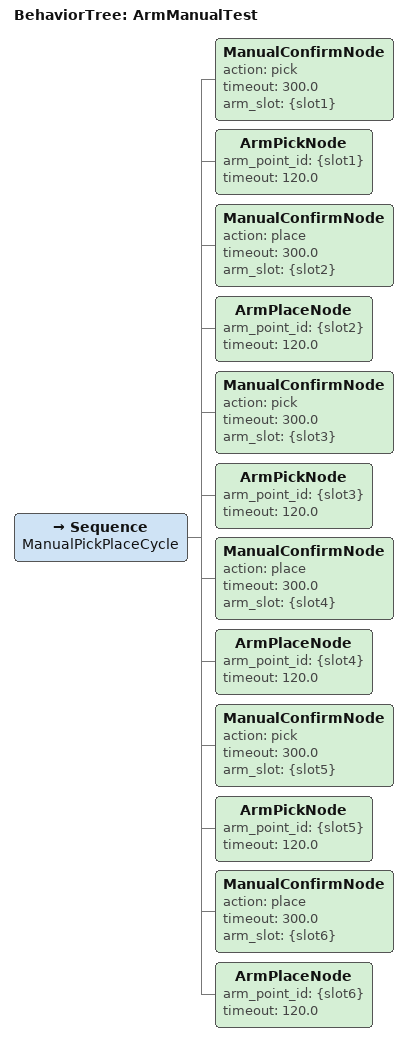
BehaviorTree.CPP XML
<?xml version="1.0" encoding="UTF-8"?>
<!--
  手动机械臂联调 — Enter 选点 + ArmPick/ArmPlace（与 arm_only_demo 相同执行路径）
  6 步：抓 → 放 × 3
-->
<root BTCPP_format="4">
  <BehaviorTree ID="ArmManualTest">
    <Sequence name="ManualPickPlaceCycle">

      <ManualConfirmNode action="pick" timeout="300.0" arm_slot="{slot1}"/>
      <ArmPickNode arm_point_id="{slot1}" timeout="120.0"/>

      <ManualConfirmNode action="place" timeout="300.0" arm_slot="{slot2}"/>
      <ArmPlaceNode arm_point_id="{slot2}" timeout="120.0"/>

      <ManualConfirmNode action="pick" timeout="300.0" arm_slot="{slot3}"/>
      <ArmPickNode arm_point_id="{slot3}" timeout="120.0"/>

      <ManualConfirmNode action="place" timeout="300.0" arm_slot="{slot4}"/>
      <ArmPlaceNode arm_point_id="{slot4}" timeout="120.0"/>

      <ManualConfirmNode action="pick" timeout="300.0" arm_slot="{slot5}"/>
      <ArmPickNode arm_point_id="{slot5}" timeout="120.0"/>

      <ManualConfirmNode action="place" timeout="300.0" arm_slot="{slot6}"/>
      <ArmPlaceNode arm_point_id="{slot6}" timeout="120.0"/>

    </Sequence>
  </BehaviorTree>
</root>
